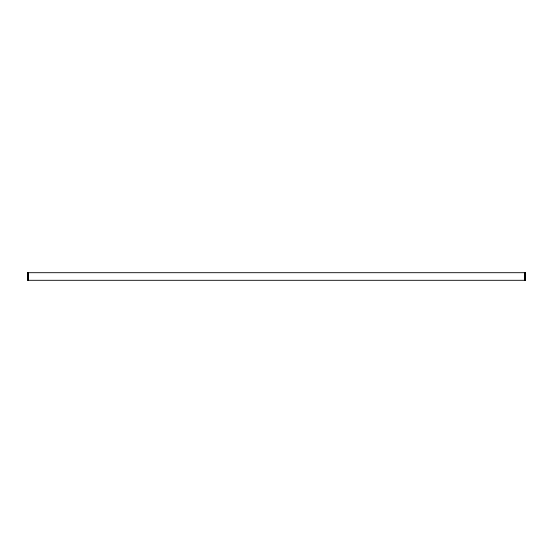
<?xml version="1.0" encoding="UTF-8"?>
<svg xmlns="http://www.w3.org/2000/svg" width="553" height="553" viewBox="0 0 553 553"><rect width="100%" height="100%" fill="white"/><g stroke="black" fill="none" stroke-linecap="round" stroke-linejoin="round"><path stroke-width="0.83" d="M27.65 272.698L525.35 272.698L525.35 280.302L27.65 280.302L27.719 272.698M525.205 272.698L525.205 280.302M525.018 272.698L525.018 280.302M524.762 272.698L524.762 280.302M28.168 272.698L28.168 280.302M27.913 272.698L27.913 280.302"/></g></svg>
